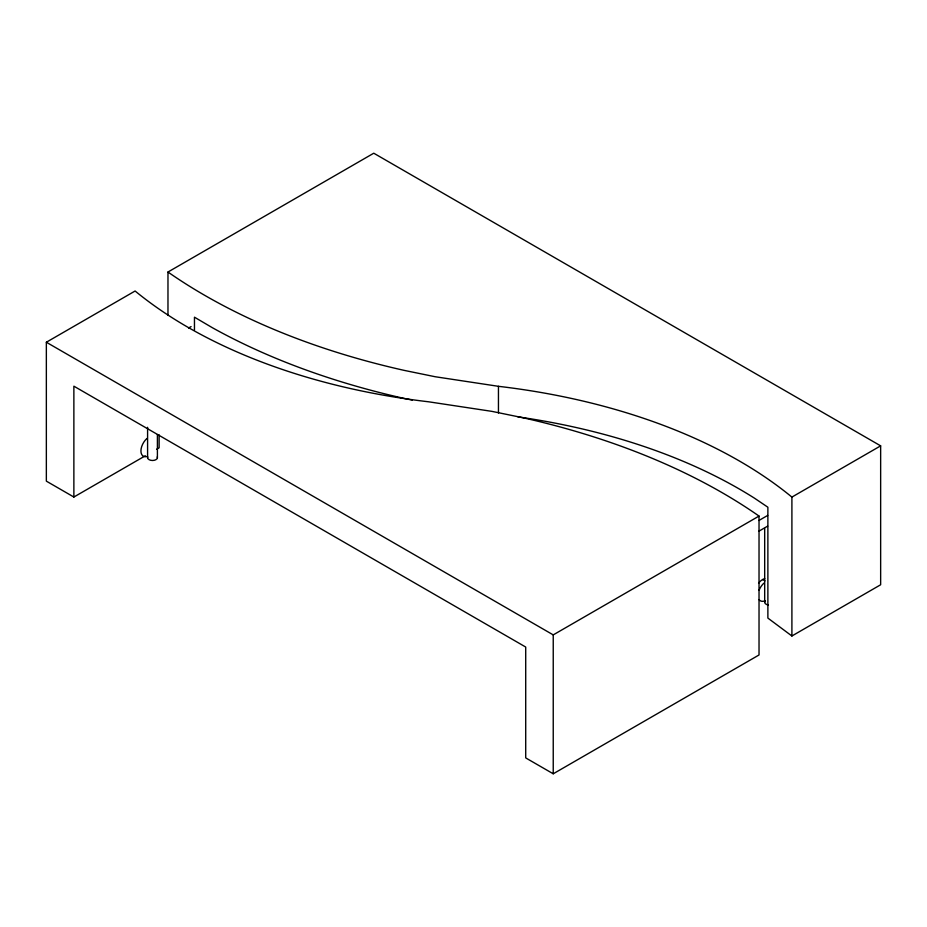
<?xml version="1.0" encoding="UTF-8"?>
<svg xmlns="http://www.w3.org/2000/svg" width="927" height="927" viewBox="0 0 927 927"><rect width="100%" height="100%" fill="white"/><g stroke="black" fill="none" stroke-linecap="round" stroke-linejoin="round"><path stroke-width="1.39" d="M46.35 342.237L135.099 291.008A473.349 273.291 0 0 0 428.552 401.785L491.843 411.356L522.677 417.683A577.544 333.442 0 0 1 759.028 516.072L759.028 654.972L553.234 773.79L525.713 757.904L525.713 647.046L73.87 386.177L73.87 497.034L46.35 481.148L46.35 342.237L553.234 634.891L759.028 516.072M167.972 315.435L167.972 272.028L373.766 153.21L880.65 445.852L880.65 584.763L791.901 635.992L767.88 618.089L767.88 507.231L754.497 498.193A473.349 273.291 0 0 0 517.915 416.883M188.598 328.031L191.089 326.582M73.87 497.034L145.33 455.783M156.605 449.259L159.12 447.811L159.12 434.856M167.972 272.028A577.544 333.442 0 0 0 404.323 370.406L435.157 376.733L498.448 386.316A473.349 273.291 0 0 1 791.901 497.092L880.65 445.852M758.946 520.476L767.672 515.435M758.946 531.159L767.672 526.119M412.364 400.105L404.323 398.459A577.544 333.442 0 0 1 212.457 327.764L194.461 317.185L194.461 330.139M762.643 579.526L764.96 580.858M791.901 497.092L791.901 635.992M764.682 528.529L764.682 602.237M553.234 634.891L553.234 773.79M498.448 386.316L498.448 412.955M157.405 434.531L157.405 457.648M147.59 427.301L147.59 457.648M157.242 456.918A4.913 2.839 0 0 1 152.503 460.487A4.913 2.839 0 0 1 147.764 456.918M146.929 456.536A11.448 6.616 -60 0 1 140.927 450.974A11.448 6.616 -60 0 1 146.929 438.483M768.309 604.972A4.913 2.839 0 0 1 765.331 600.812M764.022 601.125A11.448 6.616 -60 0 1 759.097 599.607M759.097 590.256A11.448 6.616 -60 0 1 764.022 583.06M758.599 583.118A11.448 6.616 -60 0 1 764.74 578.633"/></g></svg>
